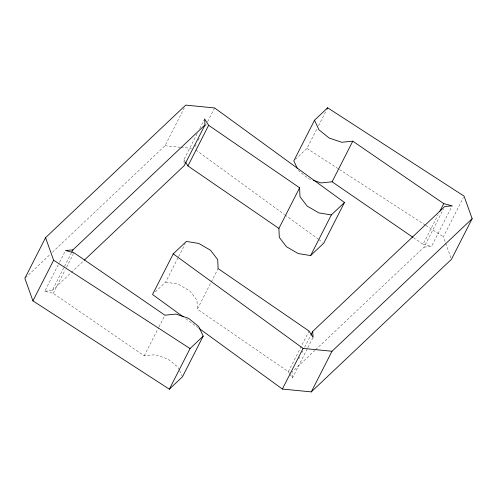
<?xml version="1.0" encoding="UTF-8"?>
<svg xmlns="http://www.w3.org/2000/svg" width="497" height="497" viewBox="0 0 497 497"><rect width="100%" height="100%" fill="white"/><g stroke="black" fill="none" stroke-linecap="round" stroke-linejoin="round"><path stroke-width="0.37" stroke-dasharray="2.48 1.86" d="M179.305 369.923L178.032 367.19L167.849 358.958L155.219 354.721L144.211 355.84L53.235 293.36L44.836 291.161L59.224 262.919M59.578 262.23L65.542 250.519M44.836 291.161L52.216 290.515L64.144 267.094M64.498 266.404L71.518 252.631M53.235 293.36L65.163 269.939M66.567 267.181L73.941 252.718M52.427 252.221L165.004 145.745L184.306 107.861M184.151 163.345L183.915 159.612L197.253 133.438M199.707 128.617L204.621 118.976M194.973 146.528L196.023 144.459M198.129 140.328L199.185 138.259M205.503 125.865L206.205 124.486M207.603 121.734L214.623 107.955M155.263 291.913L165.669 282.072L178.305 257.272M178.653 256.582L185.325 243.499M144.211 355.84L158.599 327.604M158.953 326.914L164.917 315.204M289.558 373.595L288.353 371.694L197.377 309.209L218.084 268.573M295.448 159.32L306.947 148.441L317.123 128.468M318.527 125.71L325.902 111.247M288.353 371.694L309.059 331.058M298.666 358.964L299.722 356.902M301.828 352.764L302.878 350.702M304.636 347.254L310.6 335.55M289.962 374.229L292.379 378.024L307.469 348.409M307.823 347.72L313.085 337.388M413.516 237.728L423.059 244.282L438.155 214.661M315.607 349.726L424.078 247.127L443.38 209.243M424.078 247.127L431.458 246.481L452.164 205.839M450.922 257.875L443.367 236.771L463.372 197.508M25.415 277.78L50.178 254.352M52.216 290.515L70.76 272.971M71.326 272.437L83.689 260.745M315.042 350.255L292 372.054L292.379 378.024M165.004 145.745L180.218 147.249M180.983 147.323L191.637 148.367M165.669 282.072L178.106 284.098L189.804 290.894L197.005 300.269L197.377 309.209M423.059 244.282L431.458 246.481M310.55 179.386L308.444 178.684L298.262 170.446M306.947 148.441L338.78 169.055M339.426 169.471L425.177 224.992M425.83 225.414L443.367 236.771M195.799 149.964L284.247 214.362M284.874 214.822L318.123 239.026M318.751 239.486L322.51 242.225M185.772 318.707L198.322 327.84M183.915 159.612L185.12 161.513M179.622 370.613L182.169 376.08"/><path stroke-width="0.75" d="M45.556 237.672L24.85 278.308L32.926 300.871L169.347 389.194L182.486 376.763L203.192 336.127L198.738 326.554L188.556 318.316L175.926 314.079L164.917 315.204L73.941 252.718L65.542 250.519L72.922 249.873L205 124.946L204.621 118.976L208.647 125.306L299.623 187.791L299.995 196.731L307.196 206.106L318.894 212.902L331.331 214.928L344.471 202.496L214.623 107.955L185.71 105.109L45.556 237.672L53.633 260.229L190.053 348.559L203.192 336.127M32.926 300.871L53.633 260.229M71.866 251.942L72.922 249.873M205 124.946L184.294 165.588L84.248 260.211M344.471 202.496L323.764 243.139L310.625 255.57L298.188 253.545L286.483 246.748L279.289 237.367L278.916 228.427L187.941 165.942L208.647 125.306M198.943 328.3L282.377 389.045L311.29 391.891L451.444 259.328L472.15 218.692L464.074 196.129L327.653 107.806L314.514 120.237L318.968 129.81L329.151 138.042L341.781 142.279L352.789 141.16L443.765 203.64L452.164 205.839L444.784 206.485L312.706 331.412L313.085 337.388L309.059 331.058L218.084 268.573L217.711 259.633L210.517 250.252L198.812 243.455L186.375 241.43L173.236 253.861L152.529 294.504L183.263 316.881M169.347 389.194L190.053 348.559M314.514 120.237L293.808 160.873L297.305 168.396M326.951 109.178L327.653 107.806M278.916 228.427L299.623 187.791M313.352 180.33L321.074 182.921L332.083 181.796L352.789 141.16M310.625 255.57L331.331 214.928M282.377 389.045L303.083 348.403L331.996 351.255L472.15 218.692M310.954 334.86L312.706 331.412M311.29 391.891L331.996 351.255M439.907 211.219L443.765 203.64M332.083 181.796L412.883 237.293M173.236 253.861L303.083 348.403M185.524 162.146L187.941 165.942"/></g></svg>
